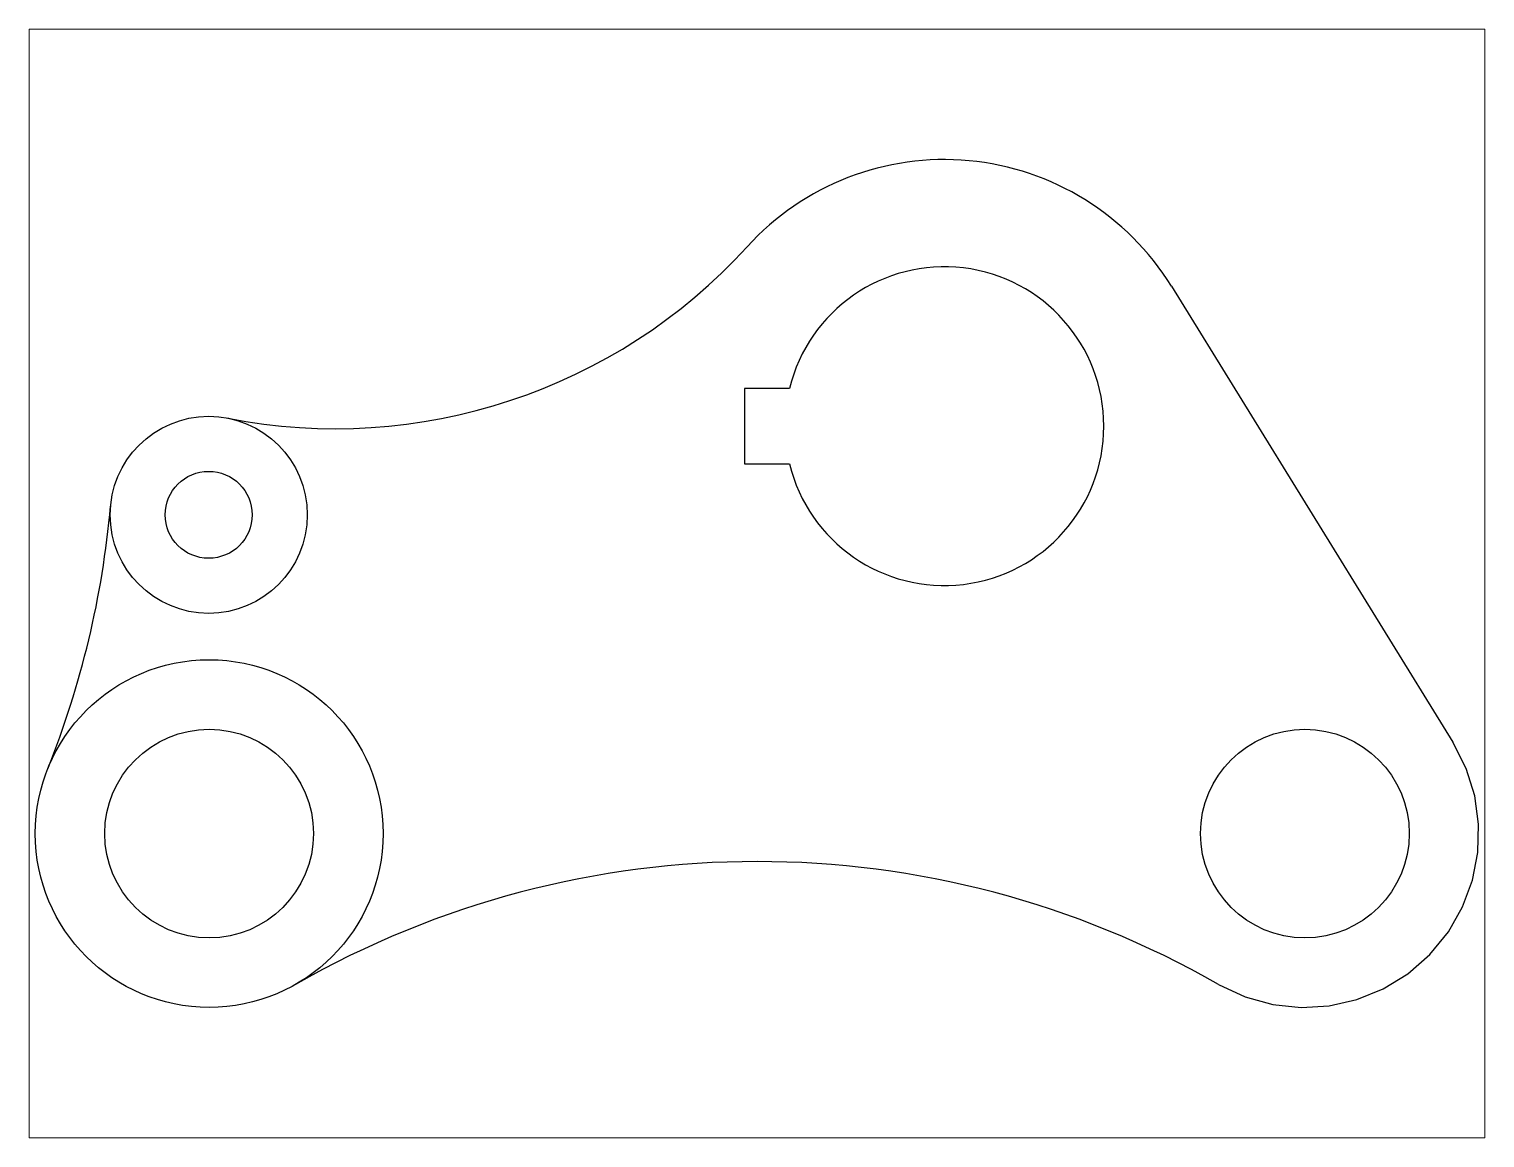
# Paper-space layout '布局1' of a CAD drawing. Header units: inches. Extents: x 1.05 to 9.45, y 0.8 to 7.2.
# The model-space entities are those that its viewports show. They can reach past a viewport. Long polylines and large blocks are cut down to what shows.
import ezdxf

# ---------------------------------------------------------------- set-up
doc = ezdxf.new("R2010")
doc.units = ezdxf.units.IN
doc.header["$MEASUREMENT"] = 0
doc.layers.add('细实线', color=7, linetype='Continuous')

msp = doc.modelspace()

# ---------------------------------------------------------------- linework, layer by layer
at = {"layer": '细实线'}
msp.add_line((263.1986, 121.309), (311.7625, 42.6093), dxfattribs=at)
msp.add_lwpolyline([(197.3312, 103.6524), (189.552, 103.6524), (189.552, 90.6524), (197.3312, 90.6524)], dxfattribs=at)
for centre, radius in [((97.1619, 81.8549), 17), ((97.1619, 81.8549), 7.5), ((97.2321, 26.855), 30), ((97.2321, 26.855), 18), ((286.2321, 26.855), 18)]:
    msp.add_circle(centre, radius, dxfattribs=at)
for centre, radius, start, end in [((224.052, 97.1524), 46, 31.677862, 137.700131), ((119.0241, 192.7199), 96, 258.844578, 317.700131), ((224.052, 97.1524), 27.5, 193.672018, 166.327982), ((-79.1451, 97.5026), 160, 338.171499, 354.928147), ((286.2321, 26.855), 30, 240.173952, 31.677862), ((191.7321, -137.9775), 160, 60.173952, 119.826048)]:
    msp.add_arc(centre, radius, start, end, dxfattribs=at)

psp = doc.layouts.new('布局1')

# ---------------------------------------------------------------- viewports
at = {"layer": '细实线'}
psp.add_viewport(center=(5.25, 4), size=(8.4, 6.4), view_center_point=(191.7321, 70.0037), view_height=191.312999, dxfattribs=at)

doc.saveas('drawing.dxf')
